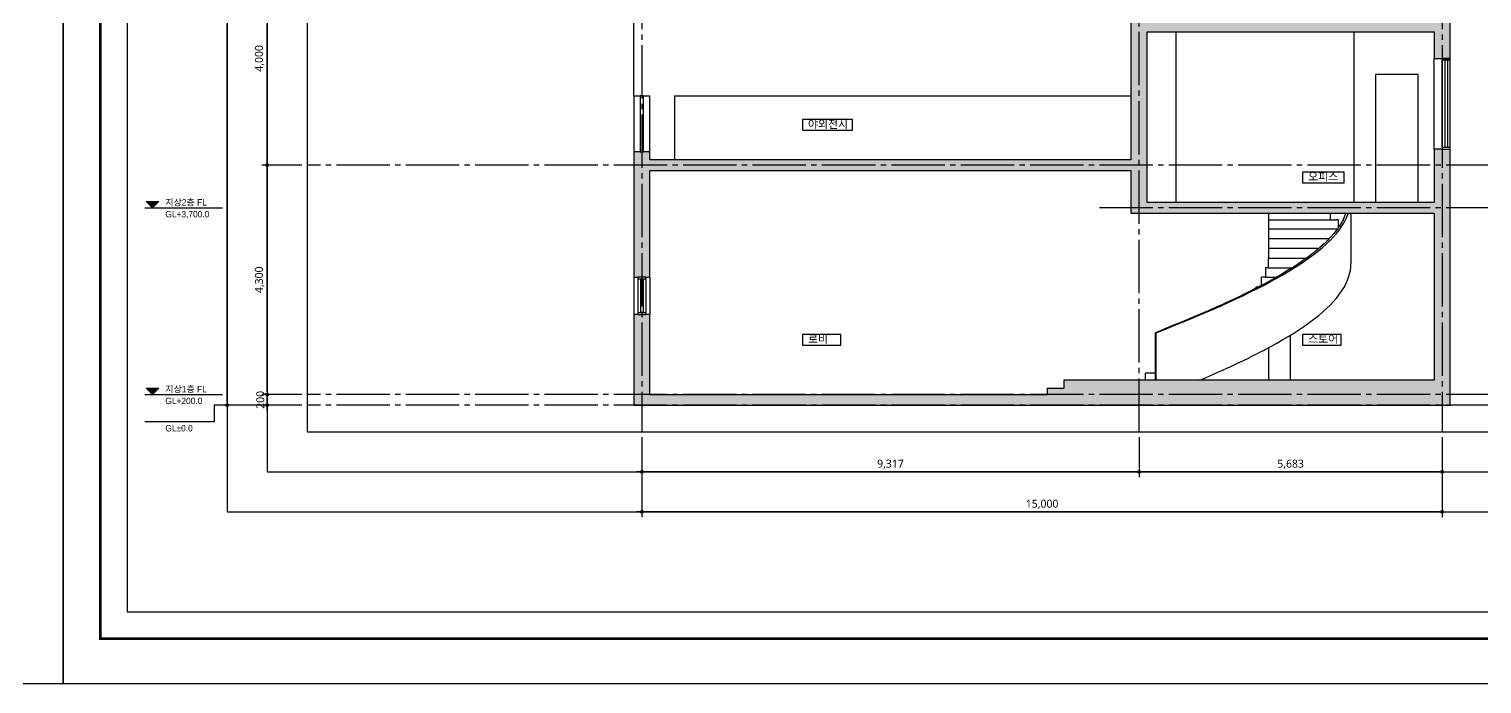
# Model space of a CAD drawing. Header units: millimetres. Extents: x 2135 to 254135, y 1035 to 90135.
# Drawn here: x 43497 to 70730, y 1035 to 13310 of the extents above; entities that cross this region are included whole.
import ezdxf
from ezdxf.enums import TextEntityAlignment as Align

# ---------------------------------------------------------------- set-up
doc = ezdxf.new("R2010")
doc.units = ezdxf.units.MM
doc.linetypes.add('CEN3', pattern=[26, 20, -2, 2, -2])
doc.linetypes.add('CENTER2', pattern=[28.575, 19.05, -3.175, 3.175, -3.175])
doc.layers.get('Defpoints').update_dxf_attribs({"color": 157})
for name, color, linetype in [('A-01-CNTL', 1, 'CENTER2'), ('A-03-ELEV', 3, 'Continuous'), ('A-03-TEXT', 3, 'Continuous'), ('A-04-FRAME', 4, 'Continuous'), ('A-07-DIM', 7, 'Continuous'), ('A-07-SYM', 7, 'Continuous'), ('A-251-HACH', 253, 'Continuous'), ('A-TEXT-NOTE', 7, 'Continuous'), ('form_TED.A', 40, 'Continuous'), ('SectionCutEdges', 2, 'Continuous'), ('WA2(가벽)_TED.A', 7, 'Continuous')]:
    doc.layers.add(name, color=color, linetype=linetype)
doc.styles.add('TEXT', font='malgun.ttf')
doc.styles.add('돋움', font='')
doc.styles.add('맑은고딕', font='malgun.ttf')
doc.styles.get('돋움').set_extended_font_data('Dotum')
doc.dimstyles.new('HR-100', dxfattribs={"dimscale": 120, "dimtxt": 3, "dimasz": 1, "dimexe": 2, "dimexo": 2, "dimgap": 1, "dimtad": 1, "dimdec": 0, "dimdsep": 46, "dimlunit": 6, "dimtxsty": '맑은고딕', "dimblk": 'DIMDOT', "dimcen": 2.5, "dimdle": 1.5, "dimclrd": 7, "dimclrt": 3, "dimadec": 0, "dimazin": 0, "dimtfac": 1, "dimtdec": 0, "dimtix": 1, "dimtmove": 2, "dimatfit": 3, "dimfxl": 1, "dimtvp": 1, "dimtolj": 1, "dimtzin": 0, "dimlwd": -1, "dimarcsym": 0})

# ---------------------------------------------------------------- blocks, each defined once
blk = doc.blocks.new('FORM_TED.A')
at = {"layer": 'Defpoints', "color": 143, "ltscale": 100, "true_color": 0x7aafdf}
for points in [[(12, 13.5), (355, 13.5), (355, 283.5), (12, 283.5)], [(30.75, 32.25), (336.25, 32.25), (336.25, 264.75), (30.75, 264.75)], [(38.25, 39.75), (328.75, 39.75), (328.75, 257.25), (38.25, 257.25)], [(45.75, 47.25), (321.25, 47.25), (321.25, 249.75), (45.75, 249.75)]]:
    blk.add_lwpolyline(points, close=True, dxfattribs=at)
at = {"layer": 'form_TED.A', "ltscale": 30}
blk.add_lwpolyline([(420, 0), (0, 0), (0, 297), (420, 297)], close=True, dxfattribs=at)
at = {"layer": 'form_TED.A', "ltscale": 30, "const_width": 0.5}
blk.add_lwpolyline([(407, 8.5), (7, 8.5), (7, 288.5), (407, 288.5)], close=True, dxfattribs=at)
blk = doc.blocks.new('DIMDOT')
blk.add_line((-2, 0), (2, 0))
blk.add_circle((0, 0), 0.5)
blk = doc.blocks.new('*D237')
at = {"layer": 'A-07-DIM', "color": 0, "lineweight": -2, "ltscale": 50, "transparency": 16777216}
for p, q in [((64302, 5660), (64302, 4910)), ((69985, 5660), (69985, 4910))]:
    blk.add_line(p, q, dxfattribs=at)
at = {"layer": 'A-07-DIM', "color": 7, "ltscale": 50, "transparency": 16777216}
blk.add_line((69935, 5010), (64352, 5010), dxfattribs=at)
at = {"layer": 'Defpoints', "color": 0, "ltscale": 50, "transparency": 16777216}
for p in [(64302, 5760, 0), (69985, 5760, 0), (64302, 5010)]:
    blk.add_point(p, dxfattribs=at)
at = {"layer": 'A-07-DIM', "color": 7, "ltscale": 50, "transparency": 16777216, "xscale": 50, "yscale": 50, "zscale": 50, "rotation": 180}
blk.add_blockref('DIMDOT', (64302, 5010), dxfattribs=at)
at = {"layer": 'A-07-DIM', "color": 7, "ltscale": 50, "transparency": 16777216, "xscale": 50, "yscale": 50, "zscale": 50}
blk.add_blockref('DIMDOT', (69985, 5010), dxfattribs=at)
at = {"layer": 'A-07-DIM', "color": 3, "ltscale": 50, "transparency": 16777216, "insert": (67143, 5150), "char_height": 150, "attachment_point": 5, "style": '맑은고딕'}
blk.add_mtext('\\A1;5,683', dxfattribs=at)
blk = doc.blocks.new('*D238')
at = {"layer": 'A-07-DIM', "color": 0, "lineweight": -2, "ltscale": 50, "transparency": 16777216}
for p, q in [((54985, 5660), (54985, 4160)), ((69985, 5660), (69985, 4160))]:
    blk.add_line(p, q, dxfattribs=at)
at = {"layer": 'A-07-DIM', "color": 7, "ltscale": 50, "transparency": 16777216}
blk.add_line((69935, 4260), (55035, 4260), dxfattribs=at)
at = {"layer": 'Defpoints', "color": 0, "ltscale": 50, "transparency": 16777216}
for p in [(54985, 5760, 0), (69985, 5760, 0), (54985, 4260)]:
    blk.add_point(p, dxfattribs=at)
at = {"layer": 'A-07-DIM', "color": 7, "ltscale": 50, "transparency": 16777216, "xscale": 50, "yscale": 50, "zscale": 50, "rotation": 180}
blk.add_blockref('DIMDOT', (54985, 4260), dxfattribs=at)
at = {"layer": 'A-07-DIM', "color": 7, "ltscale": 50, "transparency": 16777216, "xscale": 50, "yscale": 50, "zscale": 50}
blk.add_blockref('DIMDOT', (69985, 4260), dxfattribs=at)
at = {"layer": 'A-07-DIM', "color": 3, "ltscale": 50, "transparency": 16777216, "insert": (62485, 4401), "char_height": 150, "attachment_point": 5, "style": '맑은고딕'}
blk.add_mtext('\\A1;15,000', dxfattribs=at)
blk = doc.blocks.new('*D239')
at = {"layer": 'A-07-DIM', "color": 0, "lineweight": -2, "ltscale": 50, "transparency": 16777216}
for p, q in [((54985, 5660), (54985, 4910)), ((64302, 5660), (64302, 4910))]:
    blk.add_line(p, q, dxfattribs=at)
at = {"layer": 'A-07-DIM', "color": 7, "ltscale": 50, "transparency": 16777216}
blk.add_line((64252, 5010), (55035, 5010), dxfattribs=at)
at = {"layer": 'Defpoints', "color": 0, "ltscale": 50, "transparency": 16777216}
for p in [(54985, 5760), (64302, 5760), (54985, 5010)]:
    blk.add_point(p, dxfattribs=at)
at = {"layer": 'A-07-DIM', "color": 7, "ltscale": 50, "transparency": 16777216, "xscale": 50, "yscale": 50, "zscale": 50, "rotation": 180}
blk.add_blockref('DIMDOT', (54985, 5010), dxfattribs=at)
at = {"layer": 'A-07-DIM', "color": 7, "ltscale": 50, "transparency": 16777216, "xscale": 50, "yscale": 50, "zscale": 50}
blk.add_blockref('DIMDOT', (64302, 5010), dxfattribs=at)
at = {"layer": 'A-07-DIM', "color": 3, "ltscale": 50, "transparency": 16777216, "insert": (59643, 5151), "char_height": 150, "attachment_point": 5, "style": '맑은고딕'}
blk.add_mtext('\\A1;9,317', dxfattribs=at)
blk = doc.blocks.new('*D240')
at = {"layer": 'A-07-DIM', "color": 7, "ltscale": 50, "transparency": 16777216}
for p, q in [((47959, 6510), (47959, 6560)), ((47959, 6260), (47959, 6460)), ((47959, 6210), (47959, 6160))]:
    blk.add_line(p, q, dxfattribs=at)
at = {"layer": 'A-07-DIM', "color": 0, "lineweight": -2, "ltscale": 50, "transparency": 16777216}
for p, q in [((48610, 6460), (47859, 6460)), ((48610, 6260), (47859, 6260))]:
    blk.add_line(p, q, dxfattribs=at)
at = {"layer": 'Defpoints', "color": 0, "ltscale": 50, "transparency": 16777216}
for p in [(47959, 6460), (48710, 6460, 0), (48710, 6260, 0)]:
    blk.add_point(p, dxfattribs=at)
at = {"layer": 'A-07-DIM', "color": 7, "ltscale": 50, "transparency": 16777216, "xscale": 50, "yscale": 50, "zscale": 50}
for p, rotation in [((47959, 6460), 270), ((47959, 6260), 90)]:
    blk.add_blockref('DIMDOT', p, dxfattribs=dict(at, rotation=rotation))
at = {"layer": 'A-07-DIM', "color": 3, "ltscale": 50, "transparency": 16777216, "insert": (47832, 6360), "char_height": 150, "attachment_point": 5, "rotation": 90, "style": '맑은고딕'}
blk.add_mtext('\\A1;200', dxfattribs=at)
blk = doc.blocks.new('*D292')
at = {"layer": 'A-07-DIM', "color": 0, "lineweight": -2, "ltscale": 50, "transparency": 16777216}
for p, q in [((48610, 24700), (47110, 24700)), ((48610, 6260), (47110, 6260))]:
    blk.add_line(p, q, dxfattribs=at)
at = {"layer": 'A-07-DIM', "color": 7, "ltscale": 50, "transparency": 16777216}
blk.add_line((47210, 6310), (47210, 24650), dxfattribs=at)
at = {"layer": 'Defpoints', "color": 0, "ltscale": 50, "transparency": 16777216}
for p in [(47210, 24700), (48710, 24700), (48710, 6260)]:
    blk.add_point(p, dxfattribs=at)
at = {"layer": 'A-07-DIM', "color": 7, "ltscale": 50, "transparency": 16777216, "xscale": 50, "yscale": 50, "zscale": 50}
for p, rotation in [((47210, 24700), 90), ((47210, 6260), 270)]:
    blk.add_blockref('DIMDOT', p, dxfattribs=dict(at, rotation=rotation))
at = {"layer": 'A-07-DIM', "color": 3, "ltscale": 50, "transparency": 16777216, "insert": (47069, 15480), "char_height": 150, "attachment_point": 5, "rotation": 90, "style": '맑은고딕'}
blk.add_mtext('\\A1;18,440', dxfattribs=at)
blk = doc.blocks.new('*D241')
at = {"layer": 'A-07-DIM', "color": 0, "lineweight": -2, "ltscale": 50, "transparency": 16777216}
for p, q in [((48610, 10760), (47860, 10760)), ((48610, 6460), (47860, 6460))]:
    blk.add_line(p, q, dxfattribs=at)
at = {"layer": 'A-07-DIM', "color": 7, "ltscale": 50, "transparency": 16777216}
blk.add_line((47960, 6510), (47960, 10710), dxfattribs=at)
at = {"layer": 'Defpoints', "color": 0, "ltscale": 50, "transparency": 16777216}
for p in [(47960, 10760), (48710, 10760), (48710, 6460)]:
    blk.add_point(p, dxfattribs=at)
at = {"layer": 'A-07-DIM', "color": 7, "ltscale": 50, "transparency": 16777216, "xscale": 50, "yscale": 50, "zscale": 50}
for p, rotation in [((47960, 10760), 90), ((47960, 6460), 270)]:
    blk.add_blockref('DIMDOT', p, dxfattribs=dict(at, rotation=rotation))
at = {"layer": 'A-07-DIM', "color": 3, "ltscale": 50, "transparency": 16777216, "insert": (47820, 8610), "char_height": 150, "attachment_point": 5, "rotation": 90, "style": '맑은고딕'}
blk.add_mtext('\\A1;4,300', dxfattribs=at)
blk = doc.blocks.new('*D293')
at = {"layer": 'A-07-DIM', "color": 0, "lineweight": -2, "transparency": 16777216}
for p, q in [((48610, 14760), (47860, 14760)), ((48610, 10760), (47860, 10760))]:
    blk.add_line(p, q, dxfattribs=at)
at = {"layer": 'A-07-DIM', "color": 7, "transparency": 16777216}
blk.add_line((47960, 10810), (47960, 14710), dxfattribs=at)
at = {"layer": 'Defpoints', "color": 0, "transparency": 16777216}
for p in [(47960, 14760), (48710, 14760), (48710, 10760)]:
    blk.add_point(p, dxfattribs=at)
at = {"layer": 'A-07-DIM', "color": 7, "transparency": 16777216, "xscale": 50, "yscale": 50, "zscale": 50}
for p, rotation in [((47960, 14760), 90), ((47960, 10760), 270)]:
    blk.add_blockref('DIMDOT', p, dxfattribs=dict(at, rotation=rotation))
at = {"layer": 'A-07-DIM', "color": 3, "transparency": 16777216, "insert": (47820, 12760), "char_height": 150, "attachment_point": 5, "rotation": 90, "style": '맑은고딕'}
blk.add_mtext('\\A1;4,000', dxfattribs=at)

msp = doc.modelspace()

# ---------------------------------------------------------------- hatches: boundary and pattern name
at = {"layer": 'A-07-SYM', "ltscale": 50}
for points in [[(45929.5, 10080.4), (45689.5, 10080.4), (45809.5, 9960.4)], [(45929.5, 6580.4), (45689.5, 6580.4), (45809.5, 6460.4)]]:
    msp.add_hatch(color=256, dxfattribs=at).paths.add_polyline_path(points)
at = {"layer": 'A-251-HACH'}
h = msp.add_hatch(color=256, dxfattribs=at)
h.dxf.hatch_style = 1
h.paths.add_polyline_path([(70134.6, 13610.4), (69834.6, 13610.4), (69834.6, 13460.4), (64453.6, 13460.4), (64453.6, 13610.4), (64149.7, 13610.4), (64149.7, 10860.4), (55134.6, 10860.4), (55134.6, 11010.4), (54834.6, 11010.4), (54834.6, 8660.4), (54909.6, 8660.4), (55059.6, 8660.4), (55134.6, 8660.4), (55134.6, 10660.4), (64149.7, 10660.4), (64149.7, 9860.4), (69834.6, 9860.4), (69834.6, 6728.4), (62893.9, 6728.4), (62893.9, 6578.4), (62582, 6578.4), (62582, 6460.4), (55134.6, 6460.4), (55134.6, 7960.4), (55059.6, 7960.4), (54909.6, 7960.4), (54834.6, 7960.4), (54834.6, 6260.4), (70134.6, 6260.4), (70134.6, 11060.4), (69984.6, 11060.4), (69834.6, 11060.4), (69834.6, 10060.4), (64453.6, 10060.4), (64453.6, 13260.4), (69834.6, 13260.4), (69834.6, 12760.4), (69838.7, 12760.4), (70134.6, 12760.4)])

# ---------------------------------------------------------------- linework, layer by layer
for p, q in [((69984.6, 11090.4), (69984.6, 12730.4)), ((69984.6, 12730.4), (69984.6, 11090.4)), ((70134.6, 11090.4), (70134.6, 12730.4)), ((65972.9, 6963.7), (65985.9, 6969.6))]:
    msp.add_line(p, q)
at = {"layer": 'A-01-CNTL', "linetype": 'CEN3', "ltscale": 50}
for p, q in [((54984.6, 26010.4), (54984.6, 5760.4)), ((69984.6, 26010.4), (69984.6, 5760.4)), ((64301.7, 5760.4), (64301.7, 18410.4)), ((76259.6, 10760.4), (48709.6, 10760.4)), ((76259.6, 9960.4), (63534.6, 9960.4)), ((76259.6, 6460.4), (48709.6, 6460.4)), ((76259.6, 6260.4), (48709.6, 6260.4))]:
    msp.add_line(p, q, dxfattribs=at)
at = {"layer": 'A-03-ELEV'}
for p, q in [((54834.6, 12979), (54834.6, 14660.4)), ((64996.9, 10060.4), (64996.9, 13260.4)), ((68334.6, 10060.4), (68334.6, 13260.4)), ((54834.6, 12060.4), (54834.6, 12979)), ((69834.6, 11060.4), (69834.6, 12760.4)), ((68734.6, 12460.4), (68734.6, 10060.4)), ((69534.6, 12460.4), (68734.6, 12460.4)), ((69534.6, 10060.4), (69534.6, 12460.4)), ((54834.6, 12060.4), (54834.6, 11010.4)), ((54834.6, 12060.4), (54954.6, 12060.4)), ((55014.6, 12060.4), (55134.6, 12060.4)), ((55134.6, 11010.4), (55134.6, 12060.4)), ((66733.8, 9737.5), (66733.8, 9860.4)), ((67891.7, 9737.5), (67891.7, 9860.4)), ((68177.6, 9860.4), (68155.6, 9802.3)), ((68204.5, 9800.8), (68227.2, 9860.4)), ((68273.1, 9860.4), (68274.2, 8917.3)), ((66733.8, 9557.5), (66733.8, 9737.5)), ((66733.8, 9737.5), (67891.7, 9737.5)), ((68014.6, 9557.5), (66733.8, 9557.5)), ((66733.8, 9377.5), (66733.8, 9557.5)), ((67898, 9737.5), (67891.7, 9737.5)), ((67903.2, 9737.5), (67898, 9737.5)), ((67903.2, 9737.5), (67954, 9737.5)), ((68004.4, 9543.1), (67953.6, 9478.6)), ((67961.7, 9737.5), (67954, 9737.5)), ((67961.7, 9737.5), (68004.9, 9737.5)), ((68001.2, 9478.6), (68052.4, 9543.1)), ((68014.6, 9557.5), (68004.4, 9543.1)), ((68035.7, 9737.5), (68004.9, 9737.5)), ((68035.8, 9587.4), (68014.6, 9557.5)), ((68035.7, 9737.5), (68035.7, 9587.2)), ((68050, 9607.5), (68035.8, 9587.4)), ((68050.6, 9608.5), (68050, 9607.5)), ((68090.4, 9671.9), (68050.6, 9608.5)), ((68052.4, 9543.1), (68098.5, 9607.5)), ((68091, 9673.1), (68090.4, 9671.9)), ((68125.4, 9736.4), (68091, 9673.1)), ((68098.5, 9607.5), (68139.2, 9671.9)), ((68126, 9737.7), (68125.4, 9736.4)), ((68155.1, 9800.8), (68126, 9737.7)), ((68139.2, 9671.9), (68174.5, 9736.4)), ((68155.6, 9802.3), (68155.1, 9800.8)), ((68174.5, 9736.4), (68204.5, 9800.8)), ((67862.9, 9377.5), (66733.8, 9377.5)), ((66733.8, 9197.5), (66733.8, 9377.5)), ((67770.5, 9285.3), (67699.4, 9220.8)), ((67744.6, 9220.8), (67816.4, 9285.3)), ((67836.6, 9349.7), (67770.5, 9285.3)), ((67816.4, 9285.3), (67883.1, 9349.7)), ((67862.9, 9377.5), (67836.6, 9349.7)), ((67897.7, 9414.2), (67862.9, 9377.5)), ((67883.1, 9349.7), (67944.7, 9414.2)), ((67953.6, 9478.6), (67897.7, 9414.2)), ((67944.7, 9414.2), (68001.2, 9478.6)), ((66733.8, 9017.5), (66719.9, 9017.5)), ((66719.9, 9017.5), (66719.9, 8837.5)), ((67671.8, 9197.5), (66733.8, 9197.5)), ((66733.8, 9017.5), (66733.8, 9197.5)), ((66733.8, 9017.5), (67442.8, 9017.5)), ((67442.8, 9017.5), (67366.6, 8963.1)), ((67408.8, 8963.1), (67499.9, 9027.5)), ((67456.9, 9027.5), (67442.8, 9017.5)), ((67542.5, 9092), (67456.9, 9027.5)), ((67499.9, 9027.5), (67586.3, 9092)), ((67623.3, 9156.4), (67542.5, 9092)), ((67586.3, 9092), (67667.9, 9156.4)), ((67671.8, 9197.5), (67623.3, 9156.4)), ((67667.9, 9156.4), (67744.6, 9220.8)), ((67699.4, 9220.8), (67671.8, 9197.5)), ((66686.5, 8837.5), (66673.9, 8837.5)), ((66673.9, 8837.5), (66673.9, 8657.5)), ((66719.2, 8837.5), (66686.5, 8837.5)), ((66719.9, 8837.5), (66719.2, 8837.5)), ((66719.9, 8837.5), (67177.5, 8837.5)), ((67068.7, 8769.7), (66960.6, 8705.3)), ((66999.2, 8705.3), (67108.2, 8769.7)), ((67172.4, 8834.2), (67068.7, 8769.7)), ((67108.2, 8769.7), (67212.9, 8834.2)), ((67177.5, 8837.5), (67172.4, 8834.2)), ((67271.8, 8898.6), (67177.5, 8837.5)), ((67212.9, 8834.2), (67313.1, 8898.6)), ((67366.6, 8963.1), (67271.8, 8898.6)), ((67313.1, 8898.6), (67408.8, 8963.1)), ((68230.6, 8657.6), (68249.7, 8722.5)), ((68249.7, 8722.6), (68263.4, 8787.5)), ((68249.7, 8722.6), (68249.7, 8722.5)), ((68263.4, 8787.6), (68271.5, 8852.4)), ((68263.4, 8787.6), (68263.4, 8787.5)), ((68271.5, 8852.7), (68274.2, 8917.3)), ((68271.5, 8852.7), (68271.5, 8852.4)), ((54834.6, 8660.4), (54834.6, 7960.4)), ((55134.6, 8660.4), (55134.6, 7960.4)), ((66481.5, 8444.4), (66378.7, 8392.5)), ((66393.1, 8383.1), (66522, 8447.5)), ((66487.8, 8447.5), (66481.5, 8444.4)), ((66494.9, 8451.2), (66487.8, 8447.5)), ((66494.9, 8451.2), (66494.9, 8477.5)), ((66494.9, 8477.5), (66545.5, 8477.5)), ((66545.5, 8477.5), (66494.9, 8451.2)), ((66522, 8447.5), (66647.3, 8512)), ((66567.4, 8488.9), (66545.5, 8477.5)), ((66598.4, 8505), (66567.4, 8488.9)), ((66598.4, 8505), (66598.4, 8657.5)), ((66635.8, 8657.5), (66598.4, 8657.5)), ((66611.9, 8512), (66598.4, 8505)), ((66732.1, 8576.4), (66611.9, 8512)), ((66673.9, 8657.5), (66635.8, 8657.5)), ((66647.3, 8512), (66768.6, 8576.4)), ((66673.9, 8657.5), (66877.4, 8657.5)), ((66848.4, 8640.9), (66732.1, 8576.4)), ((66768.6, 8576.4), (66885.9, 8640.9)), ((66877.4, 8657.5), (66848.4, 8640.9)), ((66960.6, 8705.3), (66877.4, 8657.5)), ((66885.9, 8640.9), (66999.2, 8705.3)), ((68100.1, 8397.9), (68140.8, 8462.8)), ((68140.8, 8462.8), (68176.2, 8527.8)), ((68176.2, 8527.8), (68206.1, 8592.7)), ((68206.1, 8592.7), (68230.6, 8657.6)), ((68206.1, 8592.7), (68206.1, 8592.7)), ((68230.6, 8657.6), (68230.6, 8657.6)), ((65955.6, 8189.8), (65814.3, 8125.3)), ((65842.4, 8125.3), (65985, 8189.8)), ((65972.9, 8197.8), (65955.6, 8189.8)), ((66093.8, 8254.2), (65972.9, 8197.8)), ((65985, 8189.8), (66124.4, 8254.2)), ((66123.6, 8268.4), (66093.8, 8254.2)), ((66123.7, 8268.5), (66123.6, 8268.4)), ((66228.6, 8318.6), (66123.7, 8268.5)), ((66124.4, 8254.2), (66260.5, 8318.6)), ((66259.2, 8333.6), (66228.6, 8318.6)), ((66360, 8383.1), (66259.2, 8333.6)), ((66260.5, 8318.6), (66393.1, 8383.1)), ((66378.7, 8392.5), (66360, 8383.1)), ((67884.8, 8138.1), (67946.4, 8203.1)), ((67946.4, 8203.1), (68002.9, 8268)), ((68002.9, 8268), (68054.2, 8333)), ((68054.2, 8333), (68100.1, 8397.9)), ((65372.5, 7932), (65230, 7871.8)), ((65242.5, 7867.5), (65396.5, 7932)), ((65435, 7958.8), (65372.5, 7932)), ((65396.5, 7932), (65548, 7996.4)), ((65522.5, 7996.4), (65435, 7958.8)), ((65627.7, 8042.4), (65522.5, 7996.4)), ((65548, 7996.4), (65696.7, 8060.9)), ((65669.9, 8060.9), (65627.7, 8042.4)), ((65807.3, 8122.2), (65669.9, 8060.9)), ((65696.7, 8060.9), (65842.4, 8125.3)), ((65814.3, 8125.3), (65807.3, 8122.2)), ((67588, 7878.4), (67669.6, 7943.3)), ((67669.6, 7943.3), (67746.3, 8008.3)), ((67746.3, 8008.3), (67818.1, 8073.2)), ((67818.1, 8073.2), (67884.8, 8138.1)), ((64747.5, 7674.2), (64605.2, 7617.5)), ((64622.9, 7617.5), (64765.9, 7674.2)), ((64786.9, 7690.1), (64747.5, 7674.2)), ((64765.9, 7674.2), (64927, 7738.6)), ((64907.1, 7738.6), (64786.9, 7690.1)), ((65013.6, 7782.2), (64907.1, 7738.6)), ((64927, 7738.6), (65085.9, 7803.1)), ((65064.6, 7803.1), (65013.6, 7782.2)), ((65219.8, 7867.5), (65064.6, 7803.1)), ((65085.9, 7803.1), (65242.5, 7867.5)), ((65230, 7871.8), (65219.8, 7867.5)), ((67214.4, 7618.6), (67314.7, 7683.6)), ((67314.7, 7683.6), (67410.4, 7748.5)), ((67410.4, 7748.5), (67501.6, 7813.4)), ((67501.6, 7813.4), (67588, 7878.4)), ((64622.9, 7617.5), (64605.2, 7617.5)), ((64605.2, 7617.5), (64605.2, 6857.5)), ((64622.9, 6728.4), (64622.9, 7617.5)), ((66733.8, 7339.7), (66769.9, 7359)), ((66769.9, 7359), (66887.3, 7423.9)), ((66887.3, 7423.9), (67000.6, 7488.8)), ((67000.6, 7488.8), (67109.6, 7553.7)), ((67109.6, 7553.7), (67141.8, 7573.7)), ((67141.8, 7573.7), (67214.4, 7618.6)), ((67141.8, 6728.4), (67141.8, 7573.7)), ((66125.4, 7034.5), (66259.2, 7098.3)), ((66259.2, 7098.3), (66261.5, 7099.4)), ((66261.5, 7099.4), (66378.7, 7156.7)), ((66378.7, 7156.7), (66394.2, 7164.3)), ((66394.2, 7164.3), (66481.5, 7208.2)), ((66481.5, 7208.2), (66523.2, 7229.2)), ((66523.2, 7229.2), (66567.4, 7252)), ((66567.4, 7252), (66635.8, 7287.5)), ((66635.8, 7287.5), (66648.5, 7294.1)), ((66648.5, 7294.1), (66686.5, 7314.4)), ((66686.5, 7314.4), (66719.2, 7331.9)), ((66719.2, 7331.9), (66733.8, 7339.7)), ((66733.8, 6728.4), (66733.8, 7339.7)), ((64420.4, 6728.4), (64420.4, 6857.5)), ((64550.9, 6857.5), (64420.4, 6857.5)), ((64605.2, 6857.5), (64550.9, 6857.5)), ((64605.2, 6857.5), (64605.2, 6728.4)), ((65548.6, 6775), (65627.7, 6809.5)), ((65627.7, 6809.5), (65697.3, 6839.9)), ((65697.3, 6839.9), (65807.3, 6888.8)), ((65807.3, 6888.8), (65843.2, 6904.7)), ((65843.2, 6904.7), (65972.9, 6963.7)), ((65985.9, 6969.6), (66123.6, 7033.6)), ((66123.6, 7033.6), (66123.7, 7033.7)), ((66123.7, 7033.7), (66125.4, 7034.5)), ((65439.6, 6728.4), (65548.6, 6775))]:
    msp.add_line(p, q, dxfattribs=at)
at = {"layer": 'A-04-FRAME', "ltscale": 100}
for p, q in [((69984.6, 12760.4), (69984.6, 12730.4)), ((70134.6, 12760.4), (69984.6, 12760.4)), ((69984.6, 12730.4), (70059.6, 12730.4)), ((70033.8, 12730.4), (70033.8, 11090.4)), ((70059.6, 12730.4), (70134.6, 12730.4)), ((70083.8, 12730.4), (70083.8, 11090.4)), ((70134.6, 12730.4), (70134.6, 12760.4)), ((55014.6, 12060.4), (54954.6, 12060.4)), ((54954.6, 12060.4), (54954.6, 11010.4)), ((55014.6, 11010.4), (55014.6, 12060.4)), ((55596.9, 12060.4), (55596.9, 10860.4)), ((55596.9, 12060.4), (64149.7, 12060.4)), ((54954.6, 11010.4), (55014.6, 11010.4)), ((69984.6, 11090.4), (69984.6, 11060.4)), ((70059.6, 11090.4), (69984.6, 11090.4)), ((69984.6, 11060.4), (70134.6, 11060.4)), ((70134.6, 11090.4), (70059.6, 11090.4)), ((70134.6, 11060.4), (70134.6, 11090.4)), ((55059.6, 8660.4), (54909.6, 8660.4)), ((54909.6, 8660.4), (54909.6, 8630.4)), ((54909.6, 8630.4), (54984.6, 8630.4)), ((54909.6, 8630.4), (54909.6, 7990.4)), ((54958.9, 8630.4), (54958.9, 7990.4)), ((54984.6, 8630.4), (55059.6, 8630.4)), ((55008.9, 8630.4), (55008.9, 7990.4)), ((55059.6, 8630.4), (55059.6, 8660.4)), ((55059.6, 8630.4), (55059.6, 7990.4)), ((54909.6, 7990.4), (54909.6, 7960.4)), ((54984.6, 7990.4), (54909.6, 7990.4)), ((54909.6, 7960.4), (55059.6, 7960.4)), ((55059.6, 7990.4), (54984.6, 7990.4)), ((55059.6, 7960.4), (55059.6, 7990.4))]:
    msp.add_line(p, q, dxfattribs=at)
at = {"layer": 'A-07-SYM', "ltscale": 50}
for p, q in [((45689.5, 10080.4), (45929.5, 10080.4)), ((45809.5, 9960.4), (45689.5, 10080.4)), ((45809.5, 9960.4), (45929.5, 10080.4)), ((45669.5, 9960.4), (47126.1, 9960.4)), ((45689.5, 6580.4), (45929.5, 6580.4)), ((45809.5, 6460.4), (45689.5, 6580.4)), ((45809.5, 6460.4), (45929.5, 6580.4)), ((45669.5, 6460.4), (47126.1, 6460.4))]:
    msp.add_line(p, q, dxfattribs=at)
msp.add_lwpolyline([(47126.1, 6260.4), (46966.1, 6260.4), (46966.1, 5947.9), (45669.5, 5947.9)], dxfattribs=at)
at = {"layer": 'A-TEXT-NOTE'}
for points in [[(58931.8, 11612.9), (57994.6, 11612.9), (57994.6, 11412.9), (58931.8, 11412.9)], [(68149.4, 10630), (67368.7, 10630), (67368.7, 10430), (68149.4, 10430)], [(58715.8, 7587.7), (57994.6, 7587.7), (57994.6, 7387.7), (58715.8, 7387.7)], [(68089.8, 7587.7), (67368.7, 7587.7), (67368.7, 7387.7), (68089.8, 7387.7)]]:
    msp.add_lwpolyline(points, close=True, dxfattribs=at)
at = {"layer": 'SectionCutEdges'}
for p, q in [((64149.7, 13610.4), (64149.7, 10860.4)), ((70134.6, 12760.4), (70134.6, 13610.4)), ((64453.6, 10060.4), (64453.6, 13260.4)), ((64453.6, 13260.4), (69834.6, 13260.4)), ((69834.6, 13260.4), (69834.6, 12760.4)), ((69838.7, 12760.4), (69834.6, 12760.4)), ((69834.6, 12760.4), (70134.6, 12760.4)), ((54834.6, 11010.4), (54834.6, 8660.4)), ((55134.6, 11010.4), (54834.6, 11010.4)), ((54954.6, 11010.4), (54834.6, 11010.4)), ((55134.6, 10860.4), (55134.6, 11010.4)), ((69984.6, 11060.4), (69834.6, 11060.4)), ((69834.6, 11060.4), (69834.6, 10060.4)), ((70134.6, 6260.4), (70134.6, 11060.4)), ((64149.7, 10860.4), (55134.6, 10860.4)), ((55134.6, 8660.4), (55134.6, 10660.4)), ((55134.6, 10660.4), (64149.7, 10660.4)), ((64149.7, 10660.4), (64149.7, 9860.4)), ((64149.7, 9860.4), (69834.6, 9860.4)), ((69834.6, 10060.4), (64453.6, 10060.4)), ((69834.6, 9860.4), (69834.6, 6728.4)), ((54834.6, 8660.4), (54909.6, 8660.4)), ((55059.6, 8660.4), (55134.6, 8660.4)), ((54834.6, 7960.4), (54834.6, 6260.4)), ((54909.6, 7960.4), (54834.6, 7960.4)), ((55134.6, 7960.4), (55059.6, 7960.4)), ((55134.6, 6460.4), (55134.6, 7960.4)), ((62582, 6578.4), (62582, 6460.4)), ((62582, 6578.4), (62893.9, 6578.4)), ((62893.9, 6728.4), (62893.9, 6578.4)), ((69834.6, 6728.4), (62893.9, 6728.4)), ((55134.6, 6460.4), (62582, 6460.4)), ((54834.6, 6260.4), (70134.6, 6260.4))]:
    msp.add_line(p, q, dxfattribs=at)

# ---------------------------------------------------------------- block references
at = {"layer": 'WA2(가벽)_TED.A', "xscale": 100, "yscale": 100, "zscale": 100}
for p in [(2134.6, 1035.4), (44134.6, 1035.4)]:
    msp.add_blockref('FORM_TED.A', p, dxfattribs=at)

# ---------------------------------------------------------------- texts
at = {"layer": 'A-03-TEXT', "ltscale": 50, "style": '돋움'}
for s, p in [('지상2층 FL', (46051.5, 10062.4)), ('지상1층 FL', (46051.5, 6562.4))]:
    msp.add_text(s, height=120, dxfattribs=at).set_placement(p, align=Align.MIDDLE_LEFT)
for s, p in [('GL+3,700.0', (46051.5, 9900.4)), ('GL+200.0', (46051.5, 6400.4)), ('GL±0.0', (46051.5, 5887.9))]:
    msp.add_text(s, height=120, dxfattribs=at).set_placement(p, align=Align.TOP_LEFT)
at = {"layer": 'A-03-TEXT', "ltscale": 50, "char_height": 150, "attachment_point": 1, "style": 'TEXT'}
for s, insert in [('\\pxt40;{\\fGulim|b0|i0|c129|p50;야외전시}', (58096.7, 11602.1)), ('\\pxt40;{\\fGulim|b0|i0|c129|p50;오피스}', (67470.7, 10619.2)), ('\\pxt40;{\\fGulim|b0|i0|c129|p50;로비}', (58096.7, 7576.9)), ('\\pxt40;{\\fGulim|b0|i0|c129|p50;스토어}', (67470.7, 7576.9))]:
    msp.add_mtext_dynamic_manual_height_columns(s, width=2077.749, gutter_width=12.5, heights=[0], dxfattribs=dict(at, insert=insert))

# ---------------------------------------------------------------- dimensions: what is measured, and where the dimension line sits
at = {"layer": 'A-07-DIM', "ltscale": 50}
for base, p1, p2, angle, picture, middle in [((47209.6, 24700.4), (48709.6, 6260.4), (48709.6, 24700.4), 90, '*D292', (47069.2, 15480.4)), ((47959.6, 10760.4), (48709.6, 6460.4), (48709.6, 10760.4), 90, '*D241', (47819.6, 8610.4)), ((47959.2, 6460.4, 0), (48709.6, 6260.4), (48709.6, 6460.4), 90, '*D240', (47831.7, 6360.4, 0)), ((54984.6, 4260.4), (69984.6, 5760.4, 0), (54984.6, 5760.4, 0), 180, '*D238', (62484.6, 4400.9)), ((54984.6, 5010.4), (64301.7, 5760.4), (54984.6, 5760.4), 180, '*D239', (59643.2, 5150.9)), ((64301.7, 5010.4, 0), (69984.6, 5760.4, 0), (64301.7, 5760.4), 180, '*D237', (67143.2, 5150.4, 0))]:
    dim = msp.add_linear_dim(base=base, p1=p1, p2=p2, angle=angle, dimstyle='HR-100', override={"dimscale": 50}, dxfattribs=at)
    dim.commit()
    dim.dimension.update_dxf_attribs({"geometry": picture, "text_midpoint": middle})
at = {"layer": 'A-07-DIM'}
dim = msp.add_linear_dim(base=(47959.6, 14760.4), p1=(48709.6, 10760.4), p2=(48709.6, 14760.4), angle=90, dimstyle='HR-100', override={"dimscale": 50}, dxfattribs=at)
dim.commit()
dim.dimension.update_dxf_attribs({"geometry": '*D293', "text_midpoint": (47819.6, 12760.4)})

doc.saveas('drawing.dxf')
